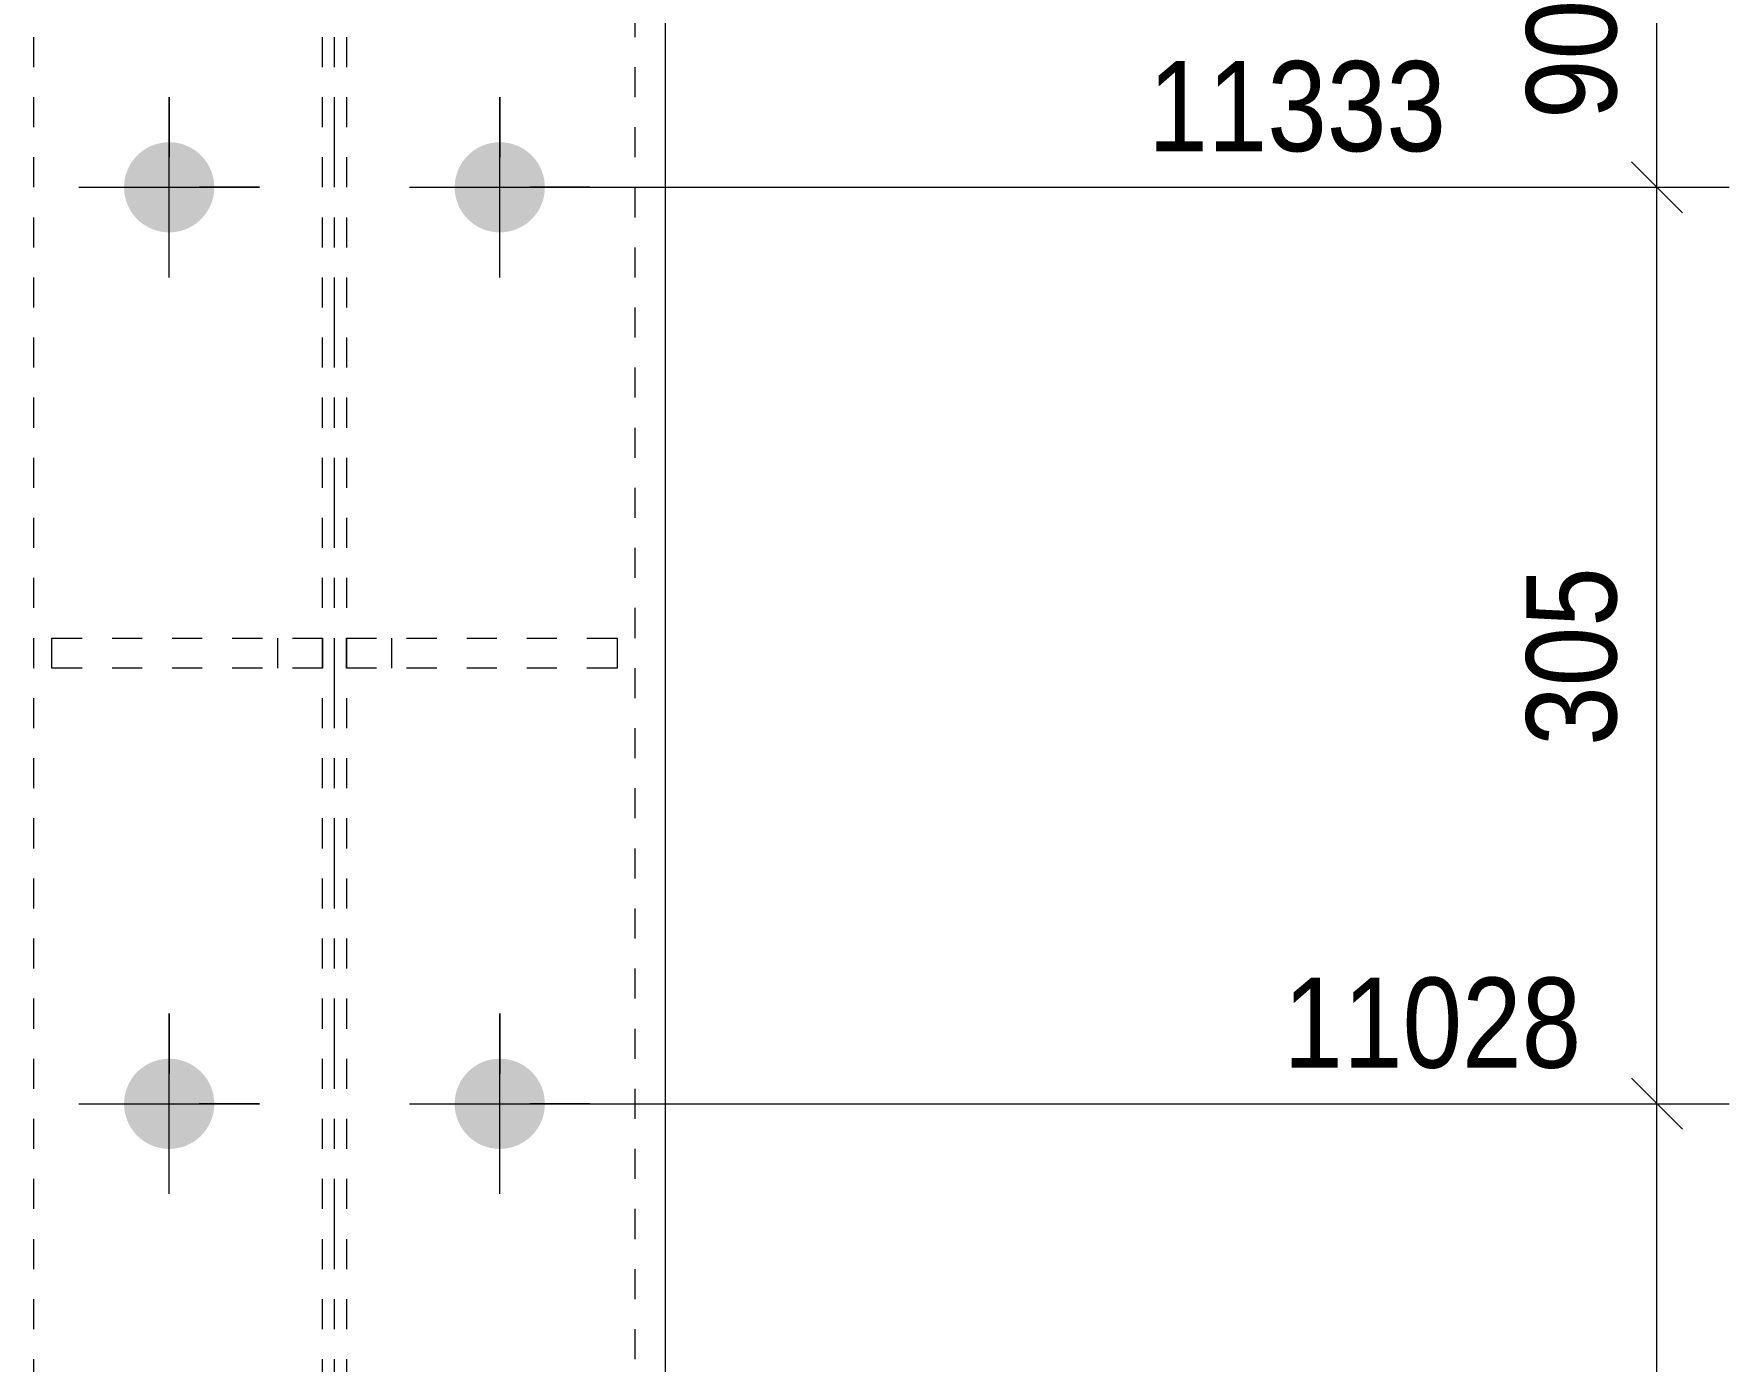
# Model space of a CAD drawing. Header units: millimetres. Extents: x 2 to 579, y 1 to 405.
# Drawn here: x 81 to 137.4, y 271.4 to 315.6 of the extents above; entities that cross this region are included whole.
import ezdxf

# ---------------------------------------------------------------- set-up
doc = ezdxf.new("R2010")
doc.units = ezdxf.units.MM
for name, pattern in [('XKITLINE00', [0]), ('XKITLINE01', [4, 1, -1, 1, -1]), ('XKITLINE03', [6, 3, -1, 1, -1])]:
    doc.linetypes.add(name, pattern=pattern)
for name, color, linetype, lineweight in [('Bolt', 3, 'Continuous', 0), ('Dimensions', 7, 'Continuous', 0), ('Part', 2, 'Continuous', 0)]:
    doc.layers.add(name, color=color, linetype=linetype, lineweight=lineweight)
doc.styles.add('ARIAL', font='ARIAL.TTF')

# ---------------------------------------------------------------- blocks, each defined once
blk = doc.blocks.new('*A23')
at = {"layer": 'Bolt', "color": 3, "linetype": 'XKITLINE00', "lineweight": 0}
for p, q in [((85.511, 313.498), (85.511, 311.5)), ((96.511, 313.498), (96.511, 311.5)), ((82.511, 310.498), (84.509, 310.498)), ((88.511, 310.498), (86.513, 310.498)), ((93.511, 310.498), (95.509, 310.498)), ((99.511, 310.498), (97.513, 310.498)), ((85.511, 307.498), (85.511, 309.496)), ((96.511, 307.498), (96.511, 309.496)), ((85.511, 282.998), (85.511, 281)), ((96.511, 282.998), (96.511, 281)), ((82.511, 279.998), (84.509, 279.998)), ((88.511, 279.998), (86.513, 279.998)), ((93.511, 279.998), (95.509, 279.998)), ((99.511, 279.998), (97.513, 279.998)), ((85.511, 276.998), (85.511, 278.996)), ((96.511, 276.998), (96.511, 278.996))]:
    blk.add_line(p, q, dxfattribs=at)
blk = doc.blocks.new('*A24')
at = {"layer": 'Bolt'}
for points in [[(84.011, 310.534), (84.012, 310.571), (84.015, 310.608), (84.018, 310.645), (84.022, 310.681), (84.027, 310.718), (84.033, 310.754), (84.039, 310.79), (84.047, 310.826), (84.056, 310.862), (84.065, 310.898), (84.075, 310.933), (84.086, 310.968), (84.098, 311.003), (84.111, 311.037), (84.125, 311.072), (84.139, 311.105), (84.155, 311.139), (84.171, 311.172), (84.188, 311.205), (84.206, 311.237), (84.224, 311.269), (84.243, 311.3), (84.263, 311.331), (84.284, 311.361), (84.306, 311.391), (84.328, 311.42), (84.351, 311.449), (84.375, 311.477), (84.399, 311.505), (84.424, 311.532), (84.45, 311.558), (84.476, 311.584), (84.503, 311.609), (84.531, 311.633), (84.559, 311.657), (84.588, 311.68), (84.617, 311.702), (84.647, 311.724), (84.677, 311.745), (84.708, 311.765), (84.739, 311.784), (84.771, 311.803), (84.804, 311.82), (84.836, 311.837), (84.869, 311.854), (84.903, 311.869), (84.937, 311.883), (84.971, 311.897), (85.005, 311.91), (85.04, 311.922), (85.075, 311.933), (85.111, 311.943), (85.146, 311.953), (85.182, 311.961), (85.218, 311.969), (85.254, 311.975), (85.291, 311.981), (85.327, 311.986), (85.364, 311.99), (85.4, 311.993), (85.437, 311.996), (85.474, 311.997), (85.511, 311.998), (85.547, 311.997), (85.584, 311.996), (85.621, 311.993), (85.658, 311.99), (85.694, 311.986), (85.731, 311.981), (85.767, 311.975), (85.803, 311.969), (85.839, 311.961), (85.875, 311.953), (85.911, 311.943), (85.946, 311.933), (85.981, 311.922), (86.016, 311.91), (86.05, 311.897), (86.085, 311.883), (86.118, 311.869), (86.152, 311.854), (86.185, 311.837), (86.218, 311.82), (86.25, 311.803), (86.282, 311.784), (86.313, 311.765), (86.344, 311.745), (86.374, 311.724), (86.404, 311.702), (86.433, 311.68), (86.462, 311.657), (86.49, 311.633), (86.518, 311.609), (86.545, 311.584), (86.571, 311.558), (86.597, 311.532), (86.622, 311.505), (86.646, 311.477), (86.67, 311.449), (86.693, 311.42), (86.715, 311.391), (86.737, 311.361), (86.758, 311.331), (86.778, 311.3), (86.797, 311.269), (86.816, 311.237), (86.834, 311.205), (86.85, 311.172), (86.867, 311.139), (86.882, 311.105), (86.896, 311.072), (86.91, 311.037), (86.923, 311.003), (86.935, 310.968), (86.946, 310.933), (86.956, 310.898), (86.966, 310.862), (86.974, 310.826), (86.982, 310.79), (86.989, 310.754), (86.994, 310.718), (86.999, 310.681), (87.003, 310.645), (87.007, 310.608), (87.009, 310.571), (87.01, 310.534), (87.011, 310.498), (87.01, 310.461), (87.009, 310.424), (87.007, 310.387), (87.003, 310.351), (86.999, 310.314), (86.994, 310.277), (86.989, 310.241), (86.982, 310.205), (86.974, 310.169), (86.966, 310.133), (86.956, 310.097), (86.946, 310.062), (86.935, 310.027), (86.923, 309.992), (86.91, 309.958), (86.896, 309.924), (86.882, 309.89), (86.867, 309.856), (86.85, 309.823), (86.834, 309.79), (86.816, 309.758), (86.797, 309.726), (86.778, 309.695), (86.758, 309.664), (86.737, 309.634), (86.715, 309.604), (86.693, 309.575), (86.67, 309.546), (86.646, 309.518), (86.622, 309.49), (86.597, 309.463), (86.571, 309.437), (86.545, 309.411), (86.518, 309.386), (86.49, 309.362), (86.462, 309.338), (86.433, 309.315), (86.404, 309.293), (86.374, 309.271), (86.344, 309.25), (86.313, 309.23), (86.282, 309.211), (86.25, 309.192), (86.218, 309.175), (86.185, 309.158), (86.152, 309.142), (86.118, 309.126), (86.085, 309.112), (86.05, 309.098), (86.016, 309.085), (85.981, 309.073), (85.946, 309.062), (85.911, 309.052), (85.875, 309.043), (85.839, 309.034), (85.803, 309.026), (85.767, 309.02), (85.731, 309.014), (85.694, 309.009), (85.658, 309.005), (85.621, 309.002), (85.584, 308.999), (85.547, 308.998), (85.511, 308.998), (85.474, 308.998), (85.437, 308.999), (85.4, 309.002), (85.364, 309.005), (85.327, 309.009), (85.291, 309.014), (85.254, 309.02), (85.218, 309.026), (85.182, 309.034), (85.146, 309.043), (85.111, 309.052), (85.075, 309.062), (85.04, 309.073), (85.005, 309.085), (84.971, 309.098), (84.937, 309.112), (84.903, 309.126), (84.869, 309.142), (84.836, 309.158), (84.804, 309.175), (84.771, 309.192), (84.739, 309.211), (84.708, 309.23), (84.677, 309.25), (84.647, 309.271), (84.617, 309.293), (84.588, 309.315), (84.559, 309.338), (84.531, 309.362), (84.503, 309.386), (84.476, 309.411), (84.45, 309.437), (84.424, 309.463), (84.399, 309.49), (84.375, 309.518), (84.351, 309.546), (84.328, 309.575), (84.306, 309.604), (84.284, 309.634), (84.263, 309.664), (84.243, 309.695), (84.224, 309.726), (84.206, 309.758), (84.188, 309.79), (84.171, 309.823), (84.155, 309.856), (84.139, 309.89), (84.125, 309.924), (84.111, 309.958), (84.098, 309.992), (84.086, 310.027), (84.075, 310.062), (84.065, 310.097), (84.056, 310.133), (84.047, 310.169), (84.039, 310.205), (84.033, 310.241), (84.027, 310.277), (84.022, 310.314), (84.018, 310.351), (84.015, 310.387), (84.012, 310.424), (84.011, 310.461), (84.011, 310.498)], [(95.011, 310.534), (95.012, 310.571), (95.015, 310.608), (95.018, 310.645), (95.022, 310.681), (95.027, 310.718), (95.033, 310.754), (95.039, 310.79), (95.047, 310.826), (95.056, 310.862), (95.065, 310.898), (95.075, 310.933), (95.086, 310.968), (95.098, 311.003), (95.111, 311.037), (95.125, 311.072), (95.139, 311.105), (95.155, 311.139), (95.171, 311.172), (95.188, 311.205), (95.206, 311.237), (95.224, 311.269), (95.243, 311.3), (95.263, 311.331), (95.284, 311.361), (95.306, 311.391), (95.328, 311.42), (95.351, 311.449), (95.375, 311.477), (95.399, 311.505), (95.424, 311.532), (95.45, 311.558), (95.476, 311.584), (95.503, 311.609), (95.531, 311.633), (95.559, 311.657), (95.588, 311.68), (95.617, 311.702), (95.647, 311.724), (95.677, 311.745), (95.708, 311.765), (95.739, 311.784), (95.771, 311.803), (95.804, 311.82), (95.836, 311.837), (95.869, 311.854), (95.903, 311.869), (95.937, 311.883), (95.971, 311.897), (96.005, 311.91), (96.04, 311.922), (96.075, 311.933), (96.111, 311.943), (96.146, 311.953), (96.182, 311.961), (96.218, 311.969), (96.254, 311.975), (96.291, 311.981), (96.327, 311.986), (96.364, 311.99), (96.4, 311.993), (96.437, 311.996), (96.474, 311.997), (96.511, 311.998), (96.547, 311.997), (96.584, 311.996), (96.621, 311.993), (96.658, 311.99), (96.694, 311.986), (96.731, 311.981), (96.767, 311.975), (96.803, 311.969), (96.839, 311.961), (96.875, 311.953), (96.911, 311.943), (96.946, 311.933), (96.981, 311.922), (97.016, 311.91), (97.05, 311.897), (97.085, 311.883), (97.118, 311.869), (97.152, 311.854), (97.185, 311.837), (97.218, 311.82), (97.25, 311.803), (97.282, 311.784), (97.313, 311.765), (97.344, 311.745), (97.374, 311.724), (97.404, 311.702), (97.433, 311.68), (97.462, 311.657), (97.49, 311.633), (97.518, 311.609), (97.545, 311.584), (97.571, 311.558), (97.597, 311.532), (97.622, 311.505), (97.646, 311.477), (97.67, 311.449), (97.693, 311.42), (97.715, 311.391), (97.737, 311.361), (97.758, 311.331), (97.778, 311.3), (97.797, 311.269), (97.816, 311.237), (97.834, 311.205), (97.85, 311.172), (97.867, 311.139), (97.882, 311.105), (97.896, 311.072), (97.91, 311.037), (97.923, 311.003), (97.935, 310.968), (97.946, 310.933), (97.956, 310.898), (97.966, 310.862), (97.974, 310.826), (97.982, 310.79), (97.989, 310.754), (97.994, 310.718), (97.999, 310.681), (98.003, 310.645), (98.007, 310.608), (98.009, 310.571), (98.01, 310.534), (98.011, 310.498), (98.01, 310.461), (98.009, 310.424), (98.007, 310.387), (98.003, 310.351), (97.999, 310.314), (97.994, 310.277), (97.989, 310.241), (97.982, 310.205), (97.974, 310.169), (97.966, 310.133), (97.956, 310.097), (97.946, 310.062), (97.935, 310.027), (97.923, 309.992), (97.91, 309.958), (97.896, 309.924), (97.882, 309.89), (97.867, 309.856), (97.85, 309.823), (97.834, 309.79), (97.816, 309.758), (97.797, 309.726), (97.778, 309.695), (97.758, 309.664), (97.737, 309.634), (97.715, 309.604), (97.693, 309.575), (97.67, 309.546), (97.646, 309.518), (97.622, 309.49), (97.597, 309.463), (97.571, 309.437), (97.545, 309.411), (97.518, 309.386), (97.49, 309.362), (97.462, 309.338), (97.433, 309.315), (97.404, 309.293), (97.374, 309.271), (97.344, 309.25), (97.313, 309.23), (97.282, 309.211), (97.25, 309.192), (97.218, 309.175), (97.185, 309.158), (97.152, 309.142), (97.118, 309.126), (97.085, 309.112), (97.05, 309.098), (97.016, 309.085), (96.981, 309.073), (96.946, 309.062), (96.911, 309.052), (96.875, 309.043), (96.839, 309.034), (96.803, 309.026), (96.767, 309.02), (96.731, 309.014), (96.694, 309.009), (96.658, 309.005), (96.621, 309.002), (96.584, 308.999), (96.547, 308.998), (96.511, 308.998), (96.474, 308.998), (96.437, 308.999), (96.4, 309.002), (96.364, 309.005), (96.327, 309.009), (96.291, 309.014), (96.254, 309.02), (96.218, 309.026), (96.182, 309.034), (96.146, 309.043), (96.111, 309.052), (96.075, 309.062), (96.04, 309.073), (96.005, 309.085), (95.971, 309.098), (95.937, 309.112), (95.903, 309.126), (95.869, 309.142), (95.836, 309.158), (95.804, 309.175), (95.771, 309.192), (95.739, 309.211), (95.708, 309.23), (95.677, 309.25), (95.647, 309.271), (95.617, 309.293), (95.588, 309.315), (95.559, 309.338), (95.531, 309.362), (95.503, 309.386), (95.476, 309.411), (95.45, 309.437), (95.424, 309.463), (95.399, 309.49), (95.375, 309.518), (95.351, 309.546), (95.328, 309.575), (95.306, 309.604), (95.284, 309.634), (95.263, 309.664), (95.243, 309.695), (95.224, 309.726), (95.206, 309.758), (95.188, 309.79), (95.171, 309.823), (95.155, 309.856), (95.139, 309.89), (95.125, 309.924), (95.111, 309.958), (95.098, 309.992), (95.086, 310.027), (95.075, 310.062), (95.065, 310.097), (95.056, 310.133), (95.047, 310.169), (95.039, 310.205), (95.033, 310.241), (95.027, 310.277), (95.022, 310.314), (95.018, 310.351), (95.015, 310.387), (95.012, 310.424), (95.011, 310.461), (95.011, 310.498)], [(84.011, 280.034), (84.012, 280.071), (84.015, 280.108), (84.018, 280.145), (84.022, 280.181), (84.027, 280.218), (84.033, 280.254), (84.039, 280.29), (84.047, 280.326), (84.056, 280.362), (84.065, 280.398), (84.075, 280.433), (84.086, 280.468), (84.098, 280.503), (84.111, 280.537), (84.125, 280.572), (84.139, 280.605), (84.155, 280.639), (84.171, 280.672), (84.188, 280.705), (84.206, 280.737), (84.224, 280.769), (84.243, 280.8), (84.263, 280.831), (84.284, 280.861), (84.306, 280.891), (84.328, 280.92), (84.351, 280.949), (84.375, 280.977), (84.399, 281.005), (84.424, 281.032), (84.45, 281.058), (84.476, 281.084), (84.503, 281.109), (84.531, 281.133), (84.559, 281.157), (84.588, 281.18), (84.617, 281.202), (84.647, 281.224), (84.677, 281.245), (84.708, 281.265), (84.739, 281.284), (84.771, 281.303), (84.804, 281.32), (84.836, 281.337), (84.869, 281.354), (84.903, 281.369), (84.937, 281.383), (84.971, 281.397), (85.005, 281.41), (85.04, 281.422), (85.075, 281.433), (85.111, 281.443), (85.146, 281.453), (85.182, 281.461), (85.218, 281.469), (85.254, 281.475), (85.291, 281.481), (85.327, 281.486), (85.364, 281.49), (85.4, 281.493), (85.437, 281.496), (85.474, 281.497), (85.511, 281.498), (85.547, 281.497), (85.584, 281.496), (85.621, 281.493), (85.658, 281.49), (85.694, 281.486), (85.731, 281.481), (85.767, 281.475), (85.803, 281.469), (85.839, 281.461), (85.875, 281.453), (85.911, 281.443), (85.946, 281.433), (85.981, 281.422), (86.016, 281.41), (86.05, 281.397), (86.085, 281.383), (86.118, 281.369), (86.152, 281.354), (86.185, 281.337), (86.218, 281.32), (86.25, 281.303), (86.282, 281.284), (86.313, 281.265), (86.344, 281.245), (86.374, 281.224), (86.404, 281.202), (86.433, 281.18), (86.462, 281.157), (86.49, 281.133), (86.518, 281.109), (86.545, 281.084), (86.571, 281.058), (86.597, 281.032), (86.622, 281.005), (86.646, 280.977), (86.67, 280.949), (86.693, 280.92), (86.715, 280.891), (86.737, 280.861), (86.758, 280.831), (86.778, 280.8), (86.797, 280.769), (86.816, 280.737), (86.834, 280.705), (86.85, 280.672), (86.867, 280.639), (86.882, 280.605), (86.896, 280.572), (86.91, 280.537), (86.923, 280.503), (86.935, 280.468), (86.946, 280.433), (86.956, 280.398), (86.966, 280.362), (86.974, 280.326), (86.982, 280.29), (86.989, 280.254), (86.994, 280.218), (86.999, 280.181), (87.003, 280.145), (87.007, 280.108), (87.009, 280.071), (87.01, 280.034), (87.011, 279.998), (87.01, 279.961), (87.009, 279.924), (87.007, 279.887), (87.003, 279.851), (86.999, 279.814), (86.994, 279.777), (86.989, 279.741), (86.982, 279.705), (86.974, 279.669), (86.966, 279.633), (86.956, 279.597), (86.946, 279.562), (86.935, 279.527), (86.923, 279.492), (86.91, 279.458), (86.896, 279.424), (86.882, 279.39), (86.867, 279.356), (86.85, 279.323), (86.834, 279.29), (86.816, 279.258), (86.797, 279.226), (86.778, 279.195), (86.758, 279.164), (86.737, 279.134), (86.715, 279.104), (86.693, 279.075), (86.67, 279.046), (86.646, 279.018), (86.622, 278.99), (86.597, 278.963), (86.571, 278.937), (86.545, 278.911), (86.518, 278.886), (86.49, 278.862), (86.462, 278.838), (86.433, 278.815), (86.404, 278.793), (86.374, 278.771), (86.344, 278.75), (86.313, 278.73), (86.282, 278.711), (86.25, 278.692), (86.218, 278.675), (86.185, 278.658), (86.152, 278.642), (86.118, 278.626), (86.085, 278.612), (86.05, 278.598), (86.016, 278.585), (85.981, 278.573), (85.946, 278.562), (85.911, 278.552), (85.875, 278.543), (85.839, 278.534), (85.803, 278.526), (85.767, 278.52), (85.731, 278.514), (85.694, 278.509), (85.658, 278.505), (85.621, 278.502), (85.584, 278.499), (85.547, 278.498), (85.511, 278.498), (85.474, 278.498), (85.437, 278.499), (85.4, 278.502), (85.364, 278.505), (85.327, 278.509), (85.291, 278.514), (85.254, 278.52), (85.218, 278.526), (85.182, 278.534), (85.146, 278.543), (85.111, 278.552), (85.075, 278.562), (85.04, 278.573), (85.005, 278.585), (84.971, 278.598), (84.937, 278.612), (84.903, 278.626), (84.869, 278.642), (84.836, 278.658), (84.804, 278.675), (84.771, 278.692), (84.739, 278.711), (84.708, 278.73), (84.677, 278.75), (84.647, 278.771), (84.617, 278.793), (84.588, 278.815), (84.559, 278.838), (84.531, 278.862), (84.503, 278.886), (84.476, 278.911), (84.45, 278.937), (84.424, 278.963), (84.399, 278.99), (84.375, 279.018), (84.351, 279.046), (84.328, 279.075), (84.306, 279.104), (84.284, 279.134), (84.263, 279.164), (84.243, 279.195), (84.224, 279.226), (84.206, 279.258), (84.188, 279.29), (84.171, 279.323), (84.155, 279.356), (84.139, 279.39), (84.125, 279.424), (84.111, 279.458), (84.098, 279.492), (84.086, 279.527), (84.075, 279.562), (84.065, 279.597), (84.056, 279.633), (84.047, 279.669), (84.039, 279.705), (84.033, 279.741), (84.027, 279.777), (84.022, 279.814), (84.018, 279.851), (84.015, 279.887), (84.012, 279.924), (84.011, 279.961), (84.011, 279.998)], [(95.011, 280.034), (95.012, 280.071), (95.015, 280.108), (95.018, 280.145), (95.022, 280.181), (95.027, 280.218), (95.033, 280.254), (95.039, 280.29), (95.047, 280.326), (95.056, 280.362), (95.065, 280.398), (95.075, 280.433), (95.086, 280.468), (95.098, 280.503), (95.111, 280.537), (95.125, 280.572), (95.139, 280.605), (95.155, 280.639), (95.171, 280.672), (95.188, 280.705), (95.206, 280.737), (95.224, 280.769), (95.243, 280.8), (95.263, 280.831), (95.284, 280.861), (95.306, 280.891), (95.328, 280.92), (95.351, 280.949), (95.375, 280.977), (95.399, 281.005), (95.424, 281.032), (95.45, 281.058), (95.476, 281.084), (95.503, 281.109), (95.531, 281.133), (95.559, 281.157), (95.588, 281.18), (95.617, 281.202), (95.647, 281.224), (95.677, 281.245), (95.708, 281.265), (95.739, 281.284), (95.771, 281.303), (95.804, 281.32), (95.836, 281.337), (95.869, 281.354), (95.903, 281.369), (95.937, 281.383), (95.971, 281.397), (96.005, 281.41), (96.04, 281.422), (96.075, 281.433), (96.111, 281.443), (96.146, 281.453), (96.182, 281.461), (96.218, 281.469), (96.254, 281.475), (96.291, 281.481), (96.327, 281.486), (96.364, 281.49), (96.4, 281.493), (96.437, 281.496), (96.474, 281.497), (96.511, 281.498), (96.547, 281.497), (96.584, 281.496), (96.621, 281.493), (96.658, 281.49), (96.694, 281.486), (96.731, 281.481), (96.767, 281.475), (96.803, 281.469), (96.839, 281.461), (96.875, 281.453), (96.911, 281.443), (96.946, 281.433), (96.981, 281.422), (97.016, 281.41), (97.05, 281.397), (97.085, 281.383), (97.118, 281.369), (97.152, 281.354), (97.185, 281.337), (97.218, 281.32), (97.25, 281.303), (97.282, 281.284), (97.313, 281.265), (97.344, 281.245), (97.374, 281.224), (97.404, 281.202), (97.433, 281.18), (97.462, 281.157), (97.49, 281.133), (97.518, 281.109), (97.545, 281.084), (97.571, 281.058), (97.597, 281.032), (97.622, 281.005), (97.646, 280.977), (97.67, 280.949), (97.693, 280.92), (97.715, 280.891), (97.737, 280.861), (97.758, 280.831), (97.778, 280.8), (97.797, 280.769), (97.816, 280.737), (97.834, 280.705), (97.85, 280.672), (97.867, 280.639), (97.882, 280.605), (97.896, 280.572), (97.91, 280.537), (97.923, 280.503), (97.935, 280.468), (97.946, 280.433), (97.956, 280.398), (97.966, 280.362), (97.974, 280.326), (97.982, 280.29), (97.989, 280.254), (97.994, 280.218), (97.999, 280.181), (98.003, 280.145), (98.007, 280.108), (98.009, 280.071), (98.01, 280.034), (98.011, 279.998), (98.01, 279.961), (98.009, 279.924), (98.007, 279.887), (98.003, 279.851), (97.999, 279.814), (97.994, 279.777), (97.989, 279.741), (97.982, 279.705), (97.974, 279.669), (97.966, 279.633), (97.956, 279.597), (97.946, 279.562), (97.935, 279.527), (97.923, 279.492), (97.91, 279.458), (97.896, 279.424), (97.882, 279.39), (97.867, 279.356), (97.85, 279.323), (97.834, 279.29), (97.816, 279.258), (97.797, 279.226), (97.778, 279.195), (97.758, 279.164), (97.737, 279.134), (97.715, 279.104), (97.693, 279.075), (97.67, 279.046), (97.646, 279.018), (97.622, 278.99), (97.597, 278.963), (97.571, 278.937), (97.545, 278.911), (97.518, 278.886), (97.49, 278.862), (97.462, 278.838), (97.433, 278.815), (97.404, 278.793), (97.374, 278.771), (97.344, 278.75), (97.313, 278.73), (97.282, 278.711), (97.25, 278.692), (97.218, 278.675), (97.185, 278.658), (97.152, 278.642), (97.118, 278.626), (97.085, 278.612), (97.05, 278.598), (97.016, 278.585), (96.981, 278.573), (96.946, 278.562), (96.911, 278.552), (96.875, 278.543), (96.839, 278.534), (96.803, 278.526), (96.767, 278.52), (96.731, 278.514), (96.694, 278.509), (96.658, 278.505), (96.621, 278.502), (96.584, 278.499), (96.547, 278.498), (96.511, 278.498), (96.474, 278.498), (96.437, 278.499), (96.4, 278.502), (96.364, 278.505), (96.327, 278.509), (96.291, 278.514), (96.254, 278.52), (96.218, 278.526), (96.182, 278.534), (96.146, 278.543), (96.111, 278.552), (96.075, 278.562), (96.04, 278.573), (96.005, 278.585), (95.971, 278.598), (95.937, 278.612), (95.903, 278.626), (95.869, 278.642), (95.836, 278.658), (95.804, 278.675), (95.771, 278.692), (95.739, 278.711), (95.708, 278.73), (95.677, 278.75), (95.647, 278.771), (95.617, 278.793), (95.588, 278.815), (95.559, 278.838), (95.531, 278.862), (95.503, 278.886), (95.476, 278.911), (95.45, 278.937), (95.424, 278.963), (95.399, 278.99), (95.375, 279.018), (95.351, 279.046), (95.328, 279.075), (95.306, 279.104), (95.284, 279.134), (95.263, 279.164), (95.243, 279.195), (95.224, 279.226), (95.206, 279.258), (95.188, 279.29), (95.171, 279.323), (95.155, 279.356), (95.139, 279.39), (95.125, 279.424), (95.111, 279.458), (95.098, 279.492), (95.086, 279.527), (95.075, 279.562), (95.065, 279.597), (95.056, 279.633), (95.047, 279.669), (95.039, 279.705), (95.033, 279.741), (95.027, 279.777), (95.022, 279.814), (95.018, 279.851), (95.015, 279.887), (95.012, 279.924), (95.011, 279.961), (95.011, 279.998)]]:
    blk.add_hatch(color=3, dxfattribs=at).paths.add_polyline_path(points, flags=17)
at = {"layer": 'Bolt', "color": 3, "linetype": 'XKITLINE00', "lineweight": 0}
for p, q in [((85.511, 307.498), (85.511, 313.498)), ((96.511, 307.498), (96.511, 313.498)), ((82.511, 310.498), (88.511, 310.498)), ((93.511, 310.498), (99.511, 310.498)), ((85.511, 276.998), (85.511, 282.998)), ((96.511, 276.998), (96.511, 282.998)), ((82.511, 279.998), (88.511, 279.998)), ((93.511, 279.998), (99.511, 279.998))]:
    blk.add_line(p, q, dxfattribs=at)
blk = doc.blocks.new('*A26')
at = {"layer": 'Part', "color": 7, "linetype": 'XKITLINE03', "lineweight": 0}
blk.add_line((91.011, 196.498), (91.011, 357.498), dxfattribs=at)
at = {"layer": 'Part', "color": 7, "linetype": 'XKITLINE01', "lineweight": 0}
for p, q in [((81.011, 196.498), (81.011, 347.498)), ((90.611, 196.498), (90.611, 347.498)), ((91.411, 347.498), (91.411, 196.498)), ((101.011, 211.498), (101.011, 347.498))]:
    blk.add_line(p, q, dxfattribs=at)
blk = doc.blocks.new('*A32')
at = {"layer": 'Part', "color": 7, "linetype": 'XKITLINE01', "lineweight": 0}
for p, q in [((91.411, 295.498), (100.411, 295.498)), ((91.411, 294.498), (91.411, 295.498)), ((92.911, 295.498), (92.911, 294.498)), ((100.411, 295.498), (100.411, 294.498)), ((100.411, 294.498), (91.411, 294.498))]:
    blk.add_line(p, q, dxfattribs=at)
blk = doc.blocks.new('*A33')
at = {"layer": 'Part', "color": 7, "linetype": 'XKITLINE01', "lineweight": 0}
for p, q in [((81.611, 295.498), (90.611, 295.498)), ((81.611, 294.498), (81.611, 295.498)), ((89.111, 295.498), (89.111, 294.498)), ((90.611, 295.498), (90.611, 294.498)), ((90.611, 294.498), (81.611, 294.498))]:
    blk.add_line(p, q, dxfattribs=at)
blk = doc.blocks.new('*A36')
at = {"layer": 'Part', "color": 7, "linetype": 'XKITLINE01', "lineweight": 0}
blk.add_line((102.011, 347.498), (102.011, 211.498), dxfattribs=at)
blk = doc.blocks.new('*A37')
at = {"layer": 'Part', "color": 2, "linetype": 'XKITLINE00', "lineweight": 0}
blk.add_line((102.011, 347.498), (102.011, 211.498), dxfattribs=at)
blk = doc.blocks.new('*A102')
at = {"layer": 'Dimensions', "color": 7, "linetype": 'XKITLINE00', "lineweight": 0}
for p, q in [((134.162, 280.846), (135.859, 279.149)), ((97.511, 279.998), (137.411, 279.998)), ((135.011, 249.498), (135.011, 279.998)), ((134.162, 250.346), (135.859, 248.649)), ((97.511, 249.498), (137.411, 249.498))]:
    blk.add_line(p, q, dxfattribs=at)
at = {"layer": 'Dimensions', "color": 3}
for p in [(135.011, 279.998), (135.011, 249.498)]:
    blk.add_point(p, dxfattribs=at)
at = {"layer": 'Dimensions', "color": 3, "style": 'ARIAL', "width": 0.85}
blk.add_text('11028', height=3, dxfattribs=at).set_placement((122.585, 281.198))
blk.add_text('305', height=3, rotation=90.0002, dxfattribs=at).set_placement((133.661, 261.41))
blk = doc.blocks.new('*A103')
at = {"layer": 'Dimensions', "color": 7, "linetype": 'XKITLINE00', "lineweight": 0}
for p, q in [((134.162, 311.346), (135.859, 309.649)), ((97.511, 310.498), (137.411, 310.498)), ((135.011, 279.998), (135.011, 310.498)), ((134.162, 280.846), (135.859, 279.149)), ((97.511, 279.998), (137.411, 279.998))]:
    blk.add_line(p, q, dxfattribs=at)
at = {"layer": 'Dimensions', "color": 3}
for p in [(135.011, 310.498), (135.011, 279.998)]:
    blk.add_point(p, dxfattribs=at)
at = {"layer": 'Dimensions', "color": 3, "style": 'ARIAL', "width": 0.85}
blk.add_text('11333', height=3, dxfattribs=at).set_placement((118.085, 311.698))
blk.add_text('305', height=3, rotation=90.0002, dxfattribs=at).set_placement((133.661, 291.91))
blk = doc.blocks.new('*A104')
at = {"layer": 'Dimensions', "color": 7, "linetype": 'XKITLINE00', "lineweight": 0}
for p, q in [((134.162, 320.346), (135.859, 318.649)), ((97.511, 319.498), (137.411, 319.498)), ((135.011, 310.498), (135.011, 319.498)), ((134.162, 311.346), (135.859, 309.649)), ((97.511, 310.498), (137.411, 310.498))]:
    blk.add_line(p, q, dxfattribs=at)
at = {"layer": 'Dimensions', "color": 3}
for p in [(135.011, 319.498), (135.011, 310.498)]:
    blk.add_point(p, dxfattribs=at)
at = {"layer": 'Dimensions', "color": 3, "style": 'ARIAL', "width": 0.85}
blk.add_text('11423', height=3, dxfattribs=at).set_placement((118.085, 320.698))
blk.add_text('90', height=3, rotation=90.0002, dxfattribs=at).set_placement((133.661, 312.772))

msp = doc.modelspace()

# ---------------------------------------------------------------- block references
at = {"lineweight": 0}
for name in ['*A36', '*A37', '*A23', '*A24', '*A104', '*A103', '*A33', '*A32', '*A102']:
    msp.add_blockref(name, (0, 0), dxfattribs=at)
at = {"layer": 'Part', "lineweight": 0}
msp.add_blockref('*A26', (0, 0), dxfattribs=at)

doc.saveas('drawing.dxf')
